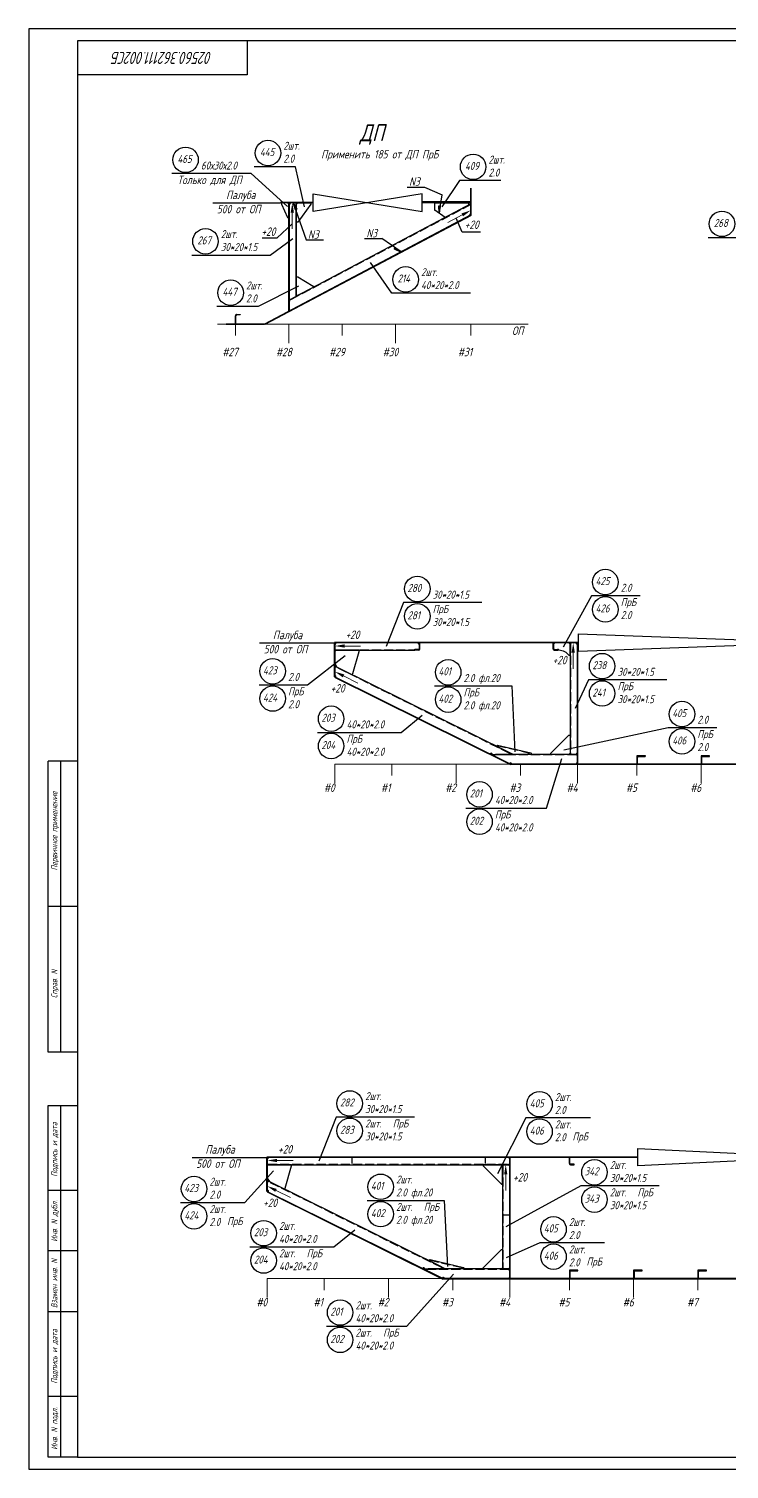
# Model space of a CAD drawing. Header units: millimetres. Extents: x 76485 to 135355, y 12764 to 18704.
# Drawn here: x 76485 to 79372, y 12764 to 18704 of the extents above; entities that cross this region are included whole.
import ezdxf
from ezdxf.enums import TextEntityAlignment as Align

# ---------------------------------------------------------------- set-up
doc = ezdxf.new("R2010")
doc.units = ezdxf.units.MM
doc.linetypes.add('Short_dashed', pattern=[5, 3.75, -1.25])
doc.layers.add('-1', color=7, linetype='Continuous')
doc.layers.add('Frame', color=6, linetype='Continuous')
doc.styles.add('PB_TEXT', font='romans.shx', dxfattribs={"width": 0.7, "oblique": 15})
doc.styles.get("Standard").update_dxf_attribs({"font": 'ГОСТ тип А наклонный.ttf'})
doc.styles.add('ГОСТ', font='ГОСТ тип А.ttf', dxfattribs={"oblique": 15})
doc.dimstyles.get("Standard").update_dxf_attribs({"dimtxt": 0.18, "dimasz": 0.18, "dimexe": 0.18, "dimexo": 0.0625, "dimgap": 0.09, "dimtad": 0, "dimtih": 1, "dimtoh": 1, "dimdec": 4, "dimzin": 0, "dimdsep": 46, "dimtxsty": 'Standard', "dimcen": 0.09, "dimadec": 0, "dimazin": 0, "dimtfac": 1, "dimtdec": 4, "dimtofl": 0, "dimtmove": 0, "dimatfit": 3, "dimfxl": 1, "dimtolj": 1, "dimtzin": 0, "dimarcsym": 0})

# ---------------------------------------------------------------- blocks, each defined once
blk = doc.blocks.new('A$C128E1BCE')
at = {"linetype": 'Continuous', "lineweight": 9}
blk.add_line((40, 0), (106.5, 0), dxfattribs=at)
at = {"linetype": 'Continuous'}
blk.add_solid([(40, 6.7), (40, -6.7), (0, 0)], dxfattribs=at)
blk = doc.blocks.new('stamp-side-01')
at = {"layer": 'Frame'}
for p, q in [((-12, 0), (-12, 145)), ((-12, 145), (0, 145)), ((-12, 110), (0, 110)), ((0, 85), (-12, 85)), ((-12, 60), (0, 60)), ((0, 25), (-12, 25)), ((0, 0), (-12, 0))]:
    blk.add_line(p, q, dxfattribs=at)
at = {"layer": 'Frame', "color": 7}
blk.add_line((-7, 145), (-7, 0), dxfattribs=at)
at = {"layer": 'Frame', "color": 7, "style": 'PB_TEXT', "oblique": 15, "width": 0.7}
for s, p in [('Подпись и дата', (-8.25, 115.55)), ('Инв. N дубл.', (-8.25, 88.76)), ('Взамен инв. N', (-8.25, 61.42)), ('Подпись и дата', (-8.25, 30.25)), ('Инв. N подл.', (-8.25, 2.97))]:
    blk.add_text(s, height=2.5, rotation=90, dxfattribs=at).set_placement(p)
blk = doc.blocks.new('stamp-side-02')
at = {"layer": 'Frame'}
for p, q in [((0, 287), (-12, 287)), ((-12, 167), (-12, 287)), ((0, 227), (-12, 227)), ((0, 167), (-12, 167))]:
    blk.add_line(p, q, dxfattribs=at)
at = {"layer": 'Frame', "color": 7}
blk.add_line((-7, 287), (-7, 167), dxfattribs=at)
at = {"layer": 'Frame'}
blk.add_blockref('stamp-side-01', (0, 0), dxfattribs=at)
at = {"layer": 'Frame', "color": 7, "style": 'PB_TEXT', "oblique": 15, "width": 0.7}
for s, p in [('Первичное применение', (-8.25, 241.89)), ('Справ. N', (-8.25, 189.23))]:
    blk.add_text(s, height=2.5, rotation=90, dxfattribs=at).set_placement(p)
blk = doc.blocks.new('A$C057F7A01')
at = {"color": 7}
for points in [[(0, 0), (8410, 0), (8410, 5940), (0, 5940)], [(200, 50), (8360, 50), (8360, 5890), (200, 5890)]]:
    blk.add_lwpolyline(points, close=True, dxfattribs=at)
blk.add_lwpolyline([(900, 5890), (900, 5750), (200, 5750)], dxfattribs=at)
at = {"color": 7, "xscale": 10, "yscale": 10, "zscale": 10}
blk.add_blockref('stamp-side-02', (200, 50), dxfattribs=at)
blk = doc.blocks.new('_weld')
at = {"color": 0, "linetype": 'ByBlock'}
for p, q in [((-1.5, 0), (-1.5, 0)), ((-1.5, -0.05), (-1.45, 0)), ((-1.5, -0.09), (-1.41, 0)), ((-1.5, -0.14), (-1.36, 0)), ((-1.5, -0.18), (-1.32, 0)), ((-1.5, -0.22), (-1.28, 0)), ((-1.5, -0.27), (-1.23, 0)), ((-1.43, -0.29), (-1.14, 0)), ((-1.37, -0.27), (-1.1, 0)), ((-1.31, -0.26), (-1.05, 0)), ((-1.26, -0.25), (-1.01, 0)), ((-1.2, -0.24), (-0.96, 0)), ((-1.14, -0.23), (-0.92, 0)), ((-1.09, -0.22), (-0.87, 0)), ((-1.03, -0.21), (-0.83, 0)), ((-0.92, -0.18), (-0.74, 0)), ((-0.86, -0.17), (-0.69, 0)), ((-0.81, -0.16), (-0.65, 0)), ((-0.67, -0.13), (-0.81, 0)), ((-0.63, -0.13), (-0.76, 0)), ((-0.75, -0.15), (-0.6, 0)), ((-0.7, -0.14), (-0.56, 0)), ((-0.64, -0.13), (-0.51, 0)), ((-0.58, -0.12), (-0.47, 0)), ((-0.53, -0.11), (-0.42, 0)), ((-0.41, -0.08), (-0.49, 0)), ((-0.37, -0.07), (-0.45, 0)), ((-0.33, -0.07), (-0.4, 0)), ((-0.36, -0.07), (-0.29, 0)), ((-0.3, -0.06), (-0.24, 0)), ((-0.25, -0.05), (-0.2, 0)), ((-0.19, -0.04), (-0.15, 0)), ((-0.15, -0.03), (-0.18, 0)), ((-0.13, -0.03), (-0.11, 0)), ((-0.11, -0.02), (-0.13, 0)), ((-0.07, -0.01), (-0.09, 0)), ((-0.08, -0.02), (-0.06, 0)), ((-0.04, -0.01), (-0.04, 0)), ((-0.02, 0), (-0.02, 0)), ((-1.27, -0.25), (-1.5, -0.02)), ((-1.31, -0.26), (-1.5, -0.07)), ((-1.34, -0.27), (-1.5, -0.11)), ((-1.38, -0.28), (-1.5, -0.16)), ((-1.42, -0.28), (-1.5, -0.2)), ((-1.46, -0.29), (-1.5, -0.25)), ((-1.49, -0.3), (-1.5, -0.29)), ((-1.48, -0.3), (-1.19, 0)), ((-1.23, -0.25), (-1.48, 0)), ((-1.2, -0.24), (-1.43, 0)), ((-1.16, -0.23), (-1.39, 0)), ((-1.12, -0.22), (-1.34, 0)), ((-1.08, -0.22), (-1.3, 0)), ((-1.05, -0.21), (-1.25, 0)), ((-1.01, -0.2), (-1.21, 0)), ((-0.97, -0.19), (-1.16, 0)), ((-0.93, -0.19), (-1.12, 0)), ((-0.9, -0.18), (-1.07, 0)), ((-0.86, -0.17), (-1.03, 0)), ((-0.82, -0.16), (-0.99, 0)), ((-0.98, -0.2), (-0.78, 0)), ((-0.78, -0.16), (-0.94, 0)), ((-0.75, -0.15), (-0.9, 0)), ((-0.71, -0.14), (-0.85, 0)), ((-0.6, -0.12), (-0.72, 0)), ((-0.56, -0.11), (-0.67, 0)), ((-0.52, -0.1), (-0.63, 0)), ((-0.48, -0.1), (-0.58, 0)), ((-0.45, -0.09), (-0.54, 0)), ((-0.47, -0.09), (-0.38, 0)), ((-0.42, -0.08), (-0.33, 0)), ((-0.3, -0.06), (-0.36, 0)), ((-0.26, -0.05), (-0.31, 0)), ((-0.22, -0.04), (-0.27, 0)), ((-0.18, -0.04), (-0.22, 0))]:
    blk.add_line(p, q, dxfattribs=at)
at = {"color": 0, "linetype": 'ByBlock', "flags": 128}
blk.add_lwpolyline([(-1.5, 0), (0, 0), (-1.5, -0.3)], close=True, dxfattribs=at)

msp = doc.modelspace()

# ---------------------------------------------------------------- linework, layer by layer
at = {"layer": '-1', "color": 1, "lineweight": 0}
for p, q in [((77262.5, 17486.6), (78544.2, 17486.6)), ((77337.2, 17486.6), (77337.2, 17439.8)), ((77557.2, 17486.6), (77557.2, 17408.5)), ((77777.2, 17486.6), (77777.2, 17439.8)), ((77997.2, 17486.6), (77997.2, 17408.5)), ((78307.2, 17486.6), (78307.2, 17439.8)), ((77746.6, 15671.8), (82460.8, 15671.8)), ((77746.6, 15671.8), (77746.6, 15593.7)), ((77981.6, 15671.8), (77981.6, 15625)), ((78246.6, 15671.8), (78246.6, 15593.7)), ((78511.6, 15671.8), (78511.6, 15625)), ((78746.6, 15671.8), (78746.6, 15593.7)), ((78991.6, 15671.8), (78991.6, 15625)), ((79256.6, 15671.8), (79256.6, 15593.7)), ((77468.3, 13550.1), (82182.5, 13550.1)), ((77468.3, 13550.1), (77468.3, 13472)), ((77703.3, 13550.1), (77703.3, 13503.3)), ((77968.3, 13550.1), (77968.3, 13472)), ((78233.3, 13550.1), (78233.3, 13503.3)), ((78468.3, 13550.1), (78468.3, 13472)), ((78713.3, 13550.1), (78713.3, 13503.3)), ((78978.3, 13550.1), (78978.3, 13472)), ((79243.3, 13550.1), (79243.3, 13503.3))]:
    msp.add_line(p, q, dxfattribs=at)
at = {"color": 3, "ltscale": 25}
for p, q in [((78307.2, 17936.6), (78307.2, 18046.6)), ((78309.2, 17936.6), (78309.2, 18046.6)), ((77657.2, 17986.6), (77522.2, 17986.6)), ((77557.2, 17539.6), (77557.2, 17986.6)), ((77558.7, 17539.6), (77558.7, 17986.6)), ((77558.7, 17986.6), (77558.7, 17585.6)), ((77584.2, 17986.6), (77558.7, 17986.6)), ((77587.3, 17602.2), (77587.3, 17983.6)), ((78307.2, 17986.6), (78107.2, 17986.6)), ((78307.2, 17936.6), (77457.2, 17486.6)), ((78308.1, 17934.9), (77458.1, 17484.9)), ((77558.7, 17540.4), (78307.2, 17936.6)), ((77558.7, 17585.6), (77584.2, 17599.1)), ((77558.7, 17578.8), (77558.7, 17540.4)), ((77457.2, 17486.6), (77298.6, 17486.6)), ((77457.2, 17484.6), (77298.6, 17484.6)), ((77337.2, 17486.6), (77337.2, 17520.7)), ((77339.2, 17486.6), (77339.2, 17520.7)), ((78751.6, 16173.3), (77745.1, 16173.3)), ((77745.1, 16031.8), (77745.1, 16171.8)), ((78751.6, 16171.8), (77745.1, 16171.8)), ((77746.6, 16031.8), (77746.6, 16171.8)), ((77746.6, 16171.8), (77746.6, 16146.3)), ((78095.1, 16171.8), (77746.6, 16171.8)), ((78095.1, 16146.3), (78095.1, 16171.8)), ((78095.1, 16146.3), (78095.1, 16171.8)), ((78096.6, 16146.3), (78096.6, 16171.8)), ((78646.6, 16146.3), (78646.6, 16171.8)), ((78648.1, 16146.3), (78648.1, 16171.8)), ((78716.6, 16171.8), (78648.1, 16171.8)), ((78653.1, 16171.8), (78648.1, 16166.8)), ((78716.6, 16166.8), (78711.6, 16171.8)), ((78746.6, 16171.8), (78721.1, 16171.8)), ((78746.6, 15671.8), (78746.6, 16171.8)), ((78746.6, 15711.8), (78746.6, 16171.8)), ((78748.1, 15671.8), (78748.1, 16171.8)), ((77846.6, 16141.8), (77746.6, 16141.8)), ((77746.6, 16141.8), (77746.6, 16076.5)), ((77751.6, 16141.8), (77746.6, 16136.8)), ((78076.6, 16146.3), (78095.1, 16146.3)), ((78648.1, 16148.3), (78653.1, 16143.3)), ((77746.6, 16086.5), (77755.5, 16072.1)), ((77746.6, 16069.8), (77746.6, 16031.8)), ((77745.7, 16030), (78470.7, 15670)), ((77746.6, 16031.8), (78471.6, 15671.8)), ((77746.6, 16031.8), (78391, 15711.8)), ((78391, 15711.8), (78467.5, 15711.8)), ((78403.1, 15705.8), (78471.6, 15671.8)), ((78721.1, 15711.8), (78746.6, 15711.8)), ((78746.6, 15671.8), (78746.6, 15705.8)), ((82360.7, 15671.8), (78471.6, 15671.8)), ((78471.6, 15671.8), (78746.6, 15671.8)), ((82360.7, 15669.8), (78471.6, 15669.8)), ((78995.8, 14051.6), (77466.8, 14051.6)), ((77466.8, 13910.1), (77466.8, 14050.1)), ((78995.8, 14050.1), (77466.8, 14050.1)), ((77468.3, 13910.1), (77468.3, 14050.1)), ((77468.3, 14050.1), (77468.3, 14024.6)), ((78468.3, 14050.1), (77468.3, 14050.1)), ((77568.3, 14020.1), (77468.3, 14020.1)), ((77468.3, 14020.1), (77468.3, 13954.8)), ((77473.3, 14020.1), (77468.3, 14015.1)), ((77818.3, 14024.6), (77818.3, 14050.1)), ((78368.3, 14024.6), (78368.3, 14050.1)), ((78468.3, 14020.1), (78442.8, 14020.1)), ((78468.3, 13550.1), (78468.3, 14050.1)), ((78468.3, 14024.6), (78468.3, 14050.1)), ((78468.3, 13590.1), (78468.3, 14020.1)), ((78469.8, 13550.1), (78469.8, 14050.1)), ((78713.3, 14024.6), (78713.3, 14050.1)), ((78714.8, 14024.6), (78714.8, 14050.1)), ((77468.3, 13964.8), (77477.3, 13950.3)), ((77467.4, 13908.3), (78192.4, 13548.3)), ((77468.3, 13948.1), (77468.3, 13910.1)), ((77468.3, 13910.1), (78193.3, 13550.1)), ((77468.3, 13910.1), (78112.8, 13590.1)), ((78468.3, 13811.6), (78442.8, 13811.6)), ((78112.8, 13590.1), (78189.2, 13590.1)), ((78124.8, 13584.1), (78193.3, 13550.1)), ((82082.5, 13550.1), (78193.3, 13550.1)), ((78193.3, 13550.1), (78468.3, 13550.1)), ((82082.5, 13548.1), (78193.3, 13548.1)), ((78442.8, 13590.1), (78468.3, 13590.1)), ((78468.3, 13550.1), (78468.3, 13584.1))]:
    msp.add_line(p, q, dxfattribs=at)
at = {"color": 3, "linetype": 'Short_dashed', "ltscale": 10}
for p, q in [((78307.2, 17979.7), (77560.4, 17584.3)), ((78465.6, 15717.3), (77752, 16071.6)), ((77471.4, 14021.6), (78465.3, 14021.6)), ((78187.4, 13595.6), (77473.8, 13949.9))]:
    msp.add_line(p, q, dxfattribs=at)
at = {"color": 2, "linetype": 'Short_dashed', "ltscale": 10}
for p, q in [((78718, 16168.8), (78718, 15714.9)), ((77749.6, 16143.3), (78076.6, 16143.3)), ((78415.6, 15748.9), (78556, 15716.1)), ((78137.4, 13627.2), (78277.7, 13594.4))]:
    msp.add_line(p, q, dxfattribs=at)
at = {"color": 1, "linetype": 'Short_dashed', "ltscale": 10}
for p, q in [((78742.5, 15709.9), (78407.2, 15709.9)), ((78439.8, 14017.1), (78439.8, 13593.2)), ((78464.2, 13588.2), (78128.9, 13588.2))]:
    msp.add_line(p, q, dxfattribs=at)
at = {"color": 1, "ltscale": 25}
for points in [[(77621.1, 17970.1), (77584.8, 18135.7), (77414.7, 18135.7)], [(77550.9, 17972.2), (77401.5, 18107.6), (77075, 18107.6)], [(78430.3, 18078.6), (78260.2, 18078.6), (78188.1, 17969.6)], [(78157.2, 17986.6), (78157.2, 17956.6), (78159.2, 17956.6), (78159.2, 17986.6)], [(79286, 17843.5), (79609.2, 17843.5), (79702.4, 17910.9)], [(77157.1, 17771.5), (77480.3, 17771.5), (77573.5, 17839)], [(78305.4, 17614.5), (77982.1, 17614.5), (77893.7, 17741)], [(77597.1, 17643.6), (77430.7, 17559.6), (77260.6, 17559.6)], [(77343.2, 17526.7), (77357.1, 17526.7), (77357.1, 17524.7), (77343.2, 17524.7)], [(78353.2, 16338.1), (78030, 16338.1), (77958.3, 16156.6)], [(79004.9, 16366.5), (78805.1, 16366.5), (78687.6, 16153.9)], [(77434.4, 15998.6), (77634.2, 15998.6), (77789.8, 16120.4)], [(78157.5, 15994.4), (78476, 15994.4), (78489, 15722.5)], [(79115.4, 16019.6), (78792.2, 16019.6), (78736.6, 15901.8)], [(77675.1, 15803), (78020.2, 15803), (78107.3, 15873.7)], [(79320.9, 15822.1), (79121.1, 15822.1), (78690, 15730.1)], [(78286.8, 15490.9), (78618.5, 15490.9), (78682.8, 15694.5)], [(78746.6, 15705.8), (78740.5, 15711.9), (78409.2, 15711.9), (78403.1, 15705.8)], [(78075, 14216.4), (77751.8, 14216.4), (77680, 14034.9)], [(78800, 14213.1), (78534, 14213.1), (78417.6, 13983)], [(78442.8, 14020.1), (78438.3, 14015.6), (78438.3, 13594.7), (78442.8, 13590.1)], [(77110.1, 13863.7), (77376.1, 13863.7), (77493.6, 13994.6)], [(79083.7, 13932.6), (78760.5, 13932.6), (78451.7, 13764.1)], [(77879.3, 13872.7), (78197.7, 13872.7), (78210.7, 13600.8)], [(77396.9, 13681.3), (77742, 13681.3), (77829, 13752)], [(78857.8, 13697.2), (78591.8, 13697.2), (78452.7, 13635.4)], [(77712.2, 13354), (78043.9, 13354), (78235.5, 13569.1)], [(78468.3, 13584.1), (78462.2, 13590.2), (78130.9, 13590.2), (78124.8, 13584.1)]]:
    msp.add_lwpolyline(points, dxfattribs=at)
for points in [[(78107.2, 17951.2), (78107.2, 18023.5), (77657.2, 17951.2), (77657.2, 18023.5)], [(80746.6, 16136.4), (80746.6, 16208.7), (78751.6, 16136.4), (78751.6, 16208.7)], [(80468.3, 14014.7), (80468.3, 14087), (78995.8, 14014.7), (78995.8, 14087)]]:
    msp.add_lwpolyline(points, close=True)
for points in [[(78044.6, 18051.7), (78116.3, 18051.7), (78189.3, 18020.1)], [(77243.8, 17986.6), (77522.2, 17986.6)], [(77447.4, 17842.9), (77508.3, 17842.9), (77571.4, 17899.9)], [(78347.2, 17865.8), (78272.1, 17865.8), (78246.3, 17923.3)], [(77436.7, 16171.8), (77745.1, 16171.8)], [(77158.4, 14050.1), (77466.8, 14050.1)]]:
    msp.add_lwpolyline(points)
at = {"color": 3, "ltscale": 25}
for points in [[(77657.2, 17988.1), (77522.2, 17988.1)], [(78307.2, 17941.6), (78307.2, 17982), (77561.2, 17587), (77558.7, 17578.8)], [(77584.2, 17599.1), (77588.8, 17603.7), (77588.8, 17982.1), (77584.2, 17986.6)], [(78307.2, 17990.6), (78107.2, 17990.6)], [(78648.1, 16171.8), (78648.1, 16146.8), (78648.1, 16143.3)], [(78716.6, 16121.8), (78716.6, 16146.8), (78716.6, 16171.8)], [(77818.2, 16040.9), (77820.5, 16045.4), (77846.6, 16136.8), (77846.6, 16141.8)], [(78092.1, 16141.8), (78076.6, 16141.8), (78076.6, 16143.3), (78092.1, 16143.3)], [(78651.1, 16141.8), (78666.5, 16141.8), (78666.5, 16143.3), (78651.1, 16143.3)], [(77746.6, 16076.5), (77764.4, 16067.7), (77818.2, 16040.9)], [(78467.5, 15711.8), (78464.7, 15720), (77754.7, 16072.5), (77746.6, 16069.8)], [(77468.3, 14024.6), (77472.9, 14020.1), (78463.8, 14020.1), (78468.3, 14024.6)], [(77540, 13919.2), (77542.2, 13923.7), (77568.3, 14015.1), (77568.3, 14020.1)], [(78717.8, 14020.1), (78733.3, 14020.1), (78733.3, 14021.6), (78717.8, 14021.6)], [(77468.3, 13954.8), (77486.1, 13946), (77540, 13919.2)], [(78189.2, 13590.1), (78186.5, 13598.3), (77476.4, 13950.8), (77468.3, 13948.1)]]:
    msp.add_lwpolyline(points, dxfattribs=at)
at = {"color": 2, "ltscale": 10}
msp.add_lwpolyline([(77552.2, 17986.6), (77527.2, 17986.6), (77527.2, 17981.6), (77552.2, 17926.6), (77557.2, 17926.6), (77557.2, 17981.6), (77552.2, 17986.6)], dxfattribs=at)
at = {"color": 2, "ltscale": 25}
for points in [[(77593.7, 17986.6), (77647.2, 17986.6), (77647.2, 17981.6), (77593.7, 17906.6), (77588.7, 17906.6), (77588.7, 17981.6), (77593.7, 17986.6)], [(78298.5, 17977.3), (78201.3, 17925.9), (78201.2, 17926), (78159.2, 17956.6), (78159.2, 17986.6), (78296.2, 17986.6), (78298.5, 17977.3)], [(77588.7, 17606.5), (77588.7, 17681.5), (77593.7, 17681.5), (77657.1, 17643.4), (77659.4, 17638.9), (77593.1, 17603.9), (77588.7, 17606.5)], [(78721.1, 16171.8), (78716.5, 16167.3), (78716.5, 15716.4), (78721.1, 15711.8)], [(77746.6, 16146.3), (77751.1, 16141.8), (78076.6, 16141.8), (78076.6, 16146.3)], [(78556, 15716.8), (78556, 15711.8), (78486, 15711.8), (78476.5, 15714.1), (78413.7, 15745), (78415.9, 15749.5)], [(78415.9, 15749.5), (78417.5, 15750.5), (78555, 15718.4), (78556, 15716.8)], [(78711.6, 15711.8), (78636.6, 15711.8), (78636.6, 15716.8), (78711.6, 15791.8), (78716.6, 15791.8), (78716.6, 15716.8), (78711.6, 15711.8)], [(78433.3, 14020.1), (78358.3, 14020.1), (78358.3, 14015.1), (78433.3, 13940.1), (78438.3, 13940.1), (78438.3, 14015.1), (78433.3, 14020.1)], [(78433.3, 13590.1), (78358.3, 13590.1), (78358.3, 13595.1), (78433.3, 13670.1), (78438.3, 13670.1), (78438.3, 13595.1), (78433.3, 13590.1)], [(78277.7, 13595.1), (78277.7, 13590.1), (78207.7, 13590.1), (78198.2, 13592.3), (78135.5, 13623.3), (78137.7, 13627.8)], [(78137.7, 13627.8), (78139.3, 13628.8), (78276.7, 13596.7), (78277.7, 13595.1)]]:
    msp.add_lwpolyline(points, dxfattribs=at)
at = {"linetype": 'Continuous'}
for points in [[(77627.9, 17833.7), (77699.6, 17833.7)], [(77868.6, 17839), (77940.2, 17839)]]:
    msp.add_lwpolyline(points, dxfattribs=at)
at = {"color": 3, "ltscale": 25}
for points in [[(78648.1, 16143.3), (78665.2, 16143.3, -0.198904), (78707.6, 16125.8), (78711.6, 16121.8), (78716.6, 16121.8)], [(78663.6, 16143.3, -0.428293), (78666.7, 16146.3, -0.412649), (78669.6, 16143.2, -0.412649)]]:
    msp.add_lwpolyline(points, format="xyb", dxfattribs=at)
at = {"color": 8}
for points in [[(78994.6, 15673.3), (78994.6, 15699.3, -0.414214), (78999.1, 15703.8), (79025.1, 15703.8, 0.414214), (79026.6, 15705.3), (79026.6, 15706.8), (78991.6, 15706.8), (78991.6, 15671.8), (78993.1, 15671.8, 0.414214)], [(79259.6, 15673.3), (79259.6, 15699.3, -0.414214), (79264.1, 15703.8), (79290.1, 15703.8, 0.414214), (79291.6, 15705.3), (79291.6, 15706.8), (79256.6, 15706.8), (79256.6, 15671.8), (79258.1, 15671.8, 0.414214)], [(78716.3, 13551.6), (78716.3, 13577.6, -0.414214), (78720.8, 13582.1), (78746.8, 13582.1, 0.414214), (78748.3, 13583.6), (78748.3, 13585.1), (78713.3, 13585.1), (78713.3, 13550.1), (78714.8, 13550.1, 0.414214)], [(78981.3, 13551.6), (78981.3, 13577.6, -0.414214), (78985.8, 13582.1), (79011.8, 13582.1, 0.414214), (79013.3, 13583.6), (79013.3, 13585.1), (78978.3, 13585.1), (78978.3, 13550.1), (78979.8, 13550.1, 0.414214)], [(79246.3, 13551.6), (79246.3, 13577.6, -0.414214), (79250.8, 13582.1), (79276.8, 13582.1, 0.414214), (79278.3, 13583.6), (79278.3, 13585.1), (79243.3, 13585.1), (79243.3, 13550.1), (79244.8, 13550.1, 0.414214)]]:
    msp.add_lwpolyline(points, format="xyb", close=True, dxfattribs=at)
at = {"color": 1, "ltscale": 25}
for centre in [(77471, 18192.1), (77131.3, 18164), (78316.6, 18135), (79342.4, 17899.8), (77213.4, 17827.9), (78038.5, 17670.9), (77316.9, 17615.9), (78861.5, 16422.8), (78086.4, 16394.4), (78861.5, 16310.1), (78086.4, 16281.7), (77490.7, 16055), (78213.9, 16050.7), (78848.5, 16076), (77490.7, 15942.3), (78213.9, 15938), (78848.5, 15963.3), (79177.5, 15878.4), (77731.5, 15859.3), (79177.5, 15765.7), (77731.5, 15746.6), (78343.1, 15547.2), (78343.1, 15434.5), (77808.1, 14272.7), (78590.4, 14269.4), (77808.1, 14160), (78590.4, 14156.7), (78816.8, 13988.9), (77166.5, 13920.1), (77935.6, 13929), (78816.8, 13876.2), (77166.5, 13807.3), (77935.6, 13816.3), (77453.2, 13737.6), (78648.1, 13753.6), (77453.2, 13624.9), (78648.1, 13640.9), (77768.5, 13410.4), (77768.5, 13297.6)]:
    msp.add_circle(centre, 52.6, dxfattribs=at)
at = {"color": 3, "ltscale": 25}
for centre, radius, start, end in [((77558.7, 17986.6), 5, 269.99991, 359.9826), ((78307.2, 17936.6), 5, 90.00031, 207.89717), ((77558.7, 17585.6), 5, 27.90359, 90.01191), ((77343.2, 17520.7), 6, 89.99835, 180.00165), ((77343.2, 17520.7), 4, 90.00574, 180.02705), ((77558.7, 17540.4), 5, 27.89358, 89.99288), ((77746.6, 16171.8), 5, 270.00504, 0.01245), ((78095.1, 16171.8), 5, 179.98755, 269.99496), ((78746.6, 16171.8), 5, 179.98755, 269.99496), ((78092.1, 16146.3), 4.5, 269.99551, 359.98508), ((78092.1, 16146.3), 3, 269.99835, 0.00165), ((78651.1, 16146.3), 4.5, 180.01494, 270.00449), ((78651.1, 16146.3), 3, 179.99835, 270.00165), ((77746.6, 16031.8), 5, 333.58099, 89.99793), ((78391, 15711.8), 5, 0.00542, 153.59477), ((78746.6, 15711.8), 5, 89.99757, 180.01117), ((78471.6, 15671.8), 5, 359.98093, 153.60233), ((78746.6, 15671.8), 5, 90.00504, 180.01245), ((77468.3, 14050.1), 5, 270.00223, 0.01197), ((78468.3, 14050.1), 5, 179.98802, 269.99777), ((78468.3, 14020.1), 5, 179.98811, 269.99823), ((78717.8, 14024.6), 4.5, 179.98141, 269.99673), ((78717.8, 14024.6), 3, 179.99796, 269.9993), ((77468.3, 13910.1), 5, 333.58127, 89.99633), ((78112.8, 13590.1), 5, 0.0029, 153.59074), ((78193.3, 13550.1), 5, 359.9826, 153.60501), ((78468.3, 13590.1), 5, 90.00224, 180.01198), ((78468.3, 13550.1), 5, 90.0013, 180.01181)]:
    msp.add_arc(centre, radius, start, end, dxfattribs=at)

# ---------------------------------------------------------------- block references
msp.add_blockref('A$C057F7A01', (76485.3, 12764.4))
at = {"xscale": -1}
for p, rotation in [((77571.4, 17986.6), 90), ((78307.2, 17955.6), 27.89721736516773), ((77746.6, 16159.1), 180), ((78729.3, 16171.8), 90), ((77746.6, 16053.6), 153.5932938546056), ((77468.3, 14037.4), 180), ((78451.1, 14020.1), 90), ((77468.3, 13931.8), 153.5932938546056)]:
    msp.add_blockref('A$C128E1BCE', p, dxfattribs=dict(at, rotation=rotation))

# ---------------------------------------------------------------- texts
at = {"layer": '-1', "color": 1, "lineweight": 0, "style": 'ГОСТ', "oblique": 15}
for s, p in [('#27', (77282.2, 17353.9)), ('#28', (77503.2, 17353.9)), ('#29', (77722.2, 17353.9)), ('#30', (77943.2, 17353.9)), ('#31', (78253.2, 17353.9)), ('#1', (77936.1, 15557.2)), ('#2', (78201.1, 15557.2)), ('#3', (78465.9, 15557.2)), ('#4', (78701.1, 15557.2)), ('#5', (78946.1, 15557.2)), ('#6', (79211.1, 15557.2)), ('#1', (77657.8, 13435.5)), ('#2', (77922.8, 13435.5)), ('#3', (78187.6, 13435.5)), ('#4', (78422.8, 13435.5)), ('#5', (78667.8, 13435.5)), ('#6', (78932.8, 13435.5)), ('#7', (79197.8, 13435.5))]:
    msp.add_text(s, height=35, rotation=360, dxfattribs=at).set_placement(p)
for p in [(77701.1, 15557.2), (77422.8, 13435.5)]:
    msp.add_text('#0', height=35, dxfattribs=at).set_placement(p)
at = {"color": 7, "style": 'ГОСТ', "oblique": 15}
msp.add_text('ДП', height=70, dxfattribs=at).set_placement((77848.9, 18240.8))
at = {"color": 7, "ltscale": 25, "style": 'ГОСТ', "oblique": 15}
for p in [(77534.4, 18205.6), (78380, 18148.5), (77276.8, 17841.4), (78101.9, 17684.4), (77380.3, 17629.4), (77871.5, 14286.2), (78653.8, 14282.9), (77871.5, 14173.5), (78653.8, 14170.2), (78880.2, 14002.4), (77229.9, 13933.6), (77999, 13942.6), (78880.2, 13889.7), (77229.9, 13820.9), (77999, 13829.8), (77516.6, 13751.2), (78711.5, 13767.1), (77516.6, 13638.4), (78711.5, 13654.4), (77831.9, 13423.9), (77831.9, 13311.2)]:
    msp.add_text('2шт.', height=33, dxfattribs=at).set_placement(p)
at = {"color": 1, "ltscale": 25, "style": 'ГОСТ', "oblique": 15}
for s, p in [('465', (77097.9, 18151.4)), ('445', (77437.6, 18179.6)), ('2.0', (77534.4, 18152.2)), ('60х30х2.0', (77194.7, 18124)), ('409', (78283.2, 18122.5)), ('2.0', (78380, 18095.1)), ('268', (79309, 17887.3)), ('267', (77180, 17815.4)), ('30*20*1.5', (77276.8, 17788)), ('214', (78005.1, 17658.3)), ('40*20*2.0', (78101.9, 17630.9)), ('447', (77283.5, 17603.4)), ('2.0', (77380.3, 17576)), ('280', (78046.2, 16381.9)), ('425', (78821.3, 16410.3)), ('2.0', (78924.9, 16382.9)), ('30*20*1.5', (78149.8, 16354.5)), ('281', (78046.2, 16269.2)), ('426', (78821.3, 16297.6)), ('2.0', (78924.9, 16270.2)), ('30*20*1.5', (78149.8, 16241.8)), ('423', (77450.6, 16042.5)), ('2.0', (77554.2, 16015.1)), ('401', (78173.7, 16038.2)), ('2.0 фл.20', (78277.3, 16010.8)), ('238', (78808.4, 16063.5)), ('30*20*1.5', (78912, 16036.1)), ('241', (78808.4, 15950.7)), ('424', (77450.6, 15929.8)), ('2.0', (77554.2, 15902.4)), ('402', (78173.7, 15925.5)), ('2.0 фл.20', (78277.3, 15898.1)), ('30*20*1.5', (78912, 15923.3)), ('203', (77691.4, 15846.8)), ('405', (79137.4, 15865.9)), ('2.0', (79240.9, 15838.5)), ('40*20*2.0', (77794.9, 15819.4)), ('204', (77691.4, 15734.1)), ('406', (79137.4, 15753.2)), ('2.0', (79240.9, 15725.8)), ('40*20*2.0', (77794.9, 15706.7)), ('201', (78303, 15534.7)), ('40*20*2.0', (78406.5, 15507.3)), ('202', (78303, 15422)), ('40*20*2.0', (78406.5, 15394.6)), ('282', (77768, 14260.2)), ('30*20*1.5', (77871.5, 14232.8)), ('405', (78550.2, 14256.9)), ('2.0', (78653.8, 14229.5)), ('283', (77768, 14147.5)), ('30*20*1.5', (77871.5, 14120.1)), ('406', (78550.2, 14144.2)), ('2.0', (78653.8, 14116.8)), ('342', (78776.7, 13976.4)), ('30*20*1.5', (78880.2, 13949)), ('423', (77126.3, 13907.5)), ('2.0', (77229.9, 13880.1)), ('401', (77895.5, 13916.5)), ('2.0 фл.20', (77999, 13889.1)), ('343', (78776.7, 13863.7)), ('30*20*1.5', (78880.2, 13836.3)), ('424', (77126.3, 13794.8)), ('2.0', (77229.9, 13767.4)), ('402', (77895.5, 13803.8)), ('2.0 фл.20', (77999, 13776.4)), ('203', (77413.1, 13725.1)), ('40*20*2.0', (77516.6, 13697.7)), ('405', (78608, 13741.1)), ('2.0', (78711.5, 13713.7)), ('204', (77413.1, 13612.4)), ('40*20*2.0', (77516.6, 13585)), ('406', (78608, 13628.3)), ('2.0', (78711.5, 13600.9)), ('201', (77728.4, 13397.8)), ('40*20*2.0', (77831.9, 13370.4)), ('202', (77728.4, 13285.1)), ('40*20*2.0', (77831.9, 13257.7))]:
    msp.add_text(s, height=33, dxfattribs=at).set_placement(p)
at = {"color": 7, "style": 'ГОСТ', "oblique": 15}
for s, p in [('Применить 185 от ДП ПрБ', (77931.8, 18169.7)), ('Только для ДП', (77230.3, 18063.9)), ('Палуба', (77358.8, 18002)), ('500 от ОП', (77350.2, 17943.4)), ('ОП', (78500.4, 17441.8)), ('Палуба', (77551.7, 16187.2)), ('500 от ОП', (77543.1, 16128.6)), ('Палуба', (77273.4, 14065.5)), ('500 от ОП', (77264.8, 14006.9))]:
    msp.add_text(s, height=35, dxfattribs=at).set_placement(p, align=Align.CENTER)
for p in [(78052.6, 18046.3), (77635.9, 17828.3), (77876.5, 17833.5)]:
    msp.add_text('N3', height=35, dxfattribs=at).set_placement(p, align=Align.BOTTOM_LEFT)
at = {"color": 6, "ltscale": 25, "style": 'ГОСТ', "oblique": 15}
for p in [(78924.9, 16323.6), (78149.8, 16295.2), (77554.2, 15955.8), (78277.3, 15951.5), (78912, 15976.8), (79240.9, 15779.2), (77794.9, 15760.1), (78406.5, 15448), (77985.3, 14173.5), (78726.2, 14120.1), (78994.1, 13889.7), (78112.8, 13829.8), (77302.3, 13770.7), (77630.4, 13638.4), (78784, 13604.2), (77945.7, 13311.2)]:
    msp.add_text('ПрБ', height=33, dxfattribs=at).set_placement(p)
at = {"linetype": 'Continuous', "char_height": 35, "attachment_point": 5}
for insert in [(77472.7, 17867.8), (78310.8, 17896.4), (77819.3, 16205.5), (78672.9, 16101.1), (77757.9, 15984.6), (77541.1, 14083.7), (78510, 13968), (77479.6, 13862.9)]:
    msp.add_mtext('\\A1;+20', dxfattribs=dict(at, insert=insert))
at = {"color": 7, "style": 'PB_TEXT', "oblique": 15, "width": 0.7}
msp.add_attdef('02560.362111.002СБ', text='', height=50, rotation=180, dxfattribs=at).set_placement((77035.3, 18584.4), align=Align.MIDDLE_CENTER)

# ---------------------------------------------------------------- leaders
at = {"linetype": 'Continuous'}
for points in [[(78176.4, 17944.1), (78189.3, 18020.1)], [(77574.6, 17986.6), (77627.9, 17833.7)], [(78020.1, 17784.6), (77940.2, 17839)]]:
    msp.add_leader(points, dimstyle='Standard', override={"dimscale": 10, "dimasz": 2, "dimclrd": 256, "dimldrblk": '_weld'}, dxfattribs=at)

doc.saveas('drawing.dxf')
